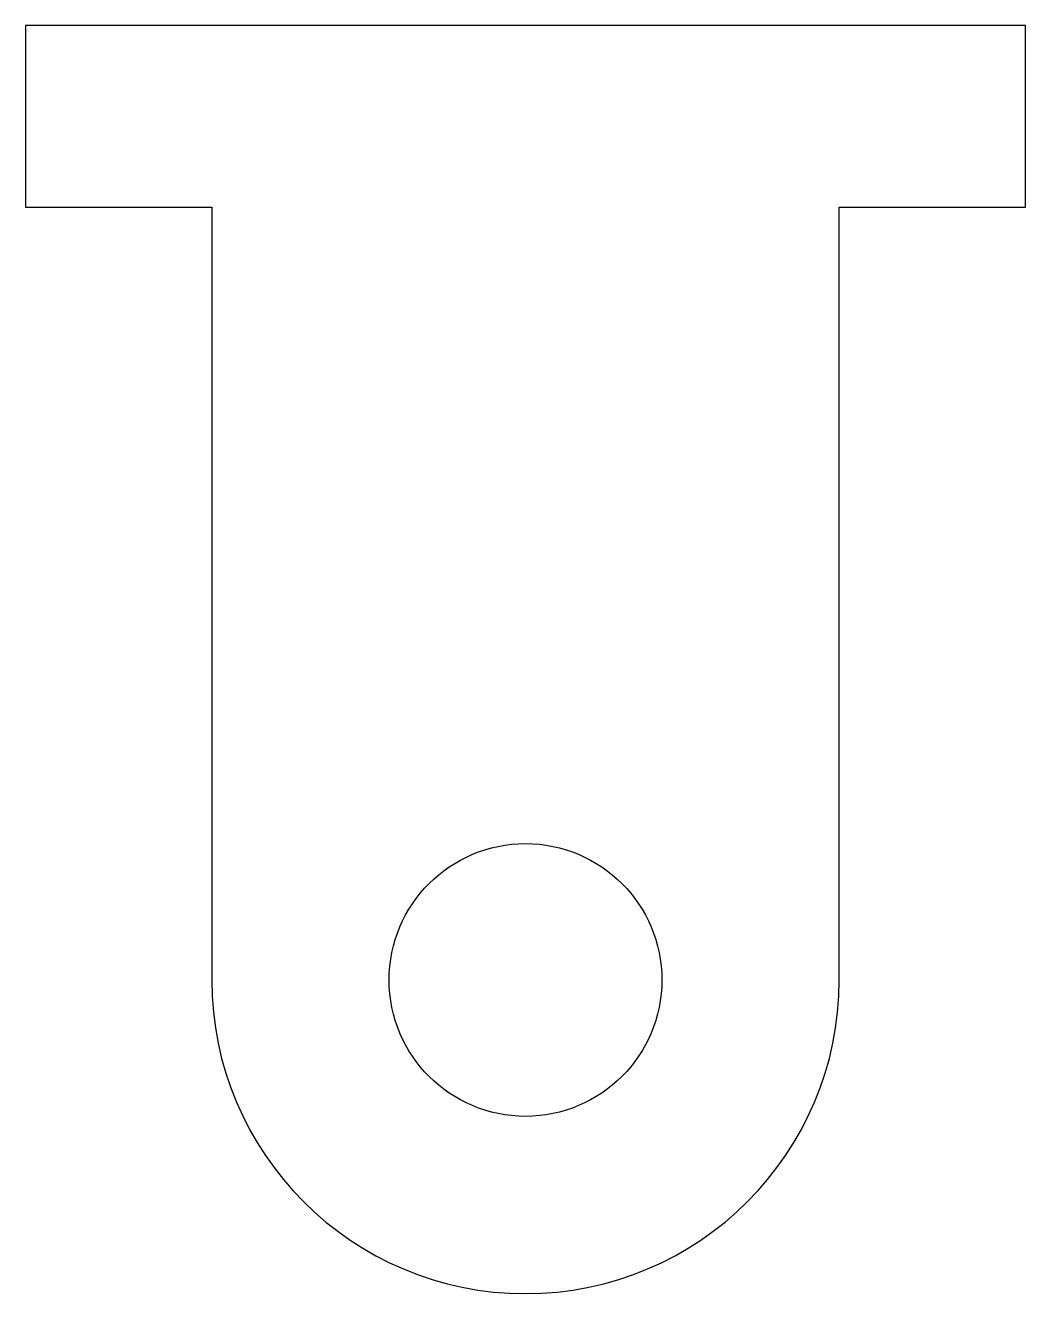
# Model space of a CAD drawing. Header units: millimetres. Extents: x 0 to 11, y -11.9 to 2.
import ezdxf

# ---------------------------------------------------------------- set-up
doc = ezdxf.new("R2010")
doc.units = ezdxf.units.MM

msp = doc.modelspace()

# ---------------------------------------------------------------- linework, layer by layer
msp.add_lwpolyline([(8.95, 0), (11, 0), (11, 2), (0, 2), (0, 0), (2.05, 0), (2.05, -8.5, 1), (8.95, -8.5)], format="xyb", close=True)
msp.add_circle((5.5, -8.5), 1.5)

doc.saveas('drawing.dxf')
